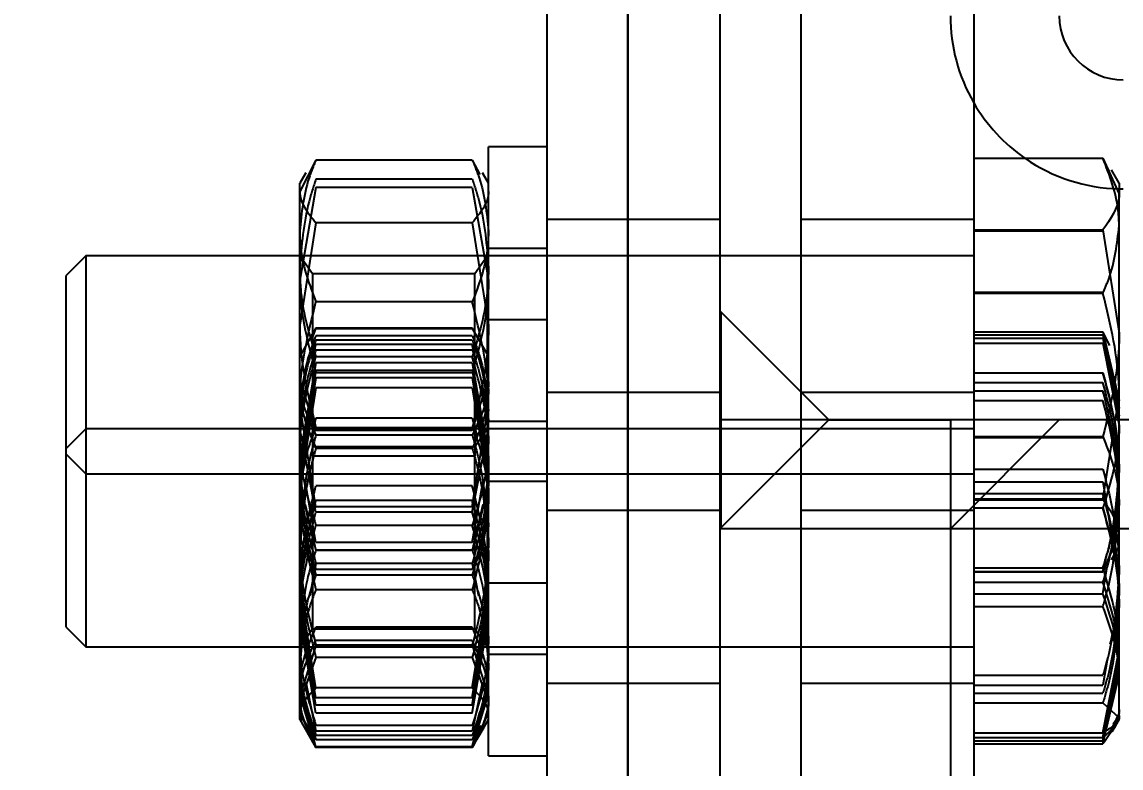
# Model space of a CAD drawing. Header units: metres. Extents: x 0 to 21025, y 0 to 14850.
# Drawn here: x 8867.71 to 8897.96, y 13225.35 to 13245.87 of the extents above; entities that cross this region are included whole.
import ezdxf

# ---------------------------------------------------------------- set-up
doc = ezdxf.new("R2010")
doc.units = ezdxf.units.M
doc.header["$LTSCALE"] = 25
doc.linetypes.add('HIDDEN2', pattern=[4.7625, 3.175, -1.5875])
for name, color, linetype in [('18_COTAS', 7, 'Continuous'), ('SL4', 4, 'Continuous'), ('ST1', 7, 'HIDDEN2')]:
    doc.layers.add(name, color=color, linetype=linetype)
doc.styles.add('ROMANS', font='ROMANS.SHX')
doc.dimstyles.new('25___1-25', dxfattribs={"dimscale": 25, "dimtxt": 2.5, "dimasz": 2, "dimexe": 1.5, "dimexo": 1, "dimgap": 0.5, "dimtad": 1, "dimzin": 12, "dimtxsty": 'ROMANS', "dimcen": 0, "dimclrd": 256, "dimclre": 256, "dimclrt": 3, "dimazin": 3, "dimtfac": 1, "dimtmove": 0, "dimatfit": 0, "dimfxl": 1, "dimlwd": -1, "dimlwe": -1, "dimarcsym": 0})

# ---------------------------------------------------------------- blocks, each defined once
blk = doc.blocks.new('*D14')
at = {"layer": '18_COTAS', "transparency": 16777216}
for p, q in [((8767.149, 13416.484), (9534.934, 13416.484)), ((9497.434, 11742.681), (9497.434, 13366.484)), ((8955.399, 11692.681), (9534.934, 11692.681))]:
    blk.add_line(p, q, dxfattribs=at)
for points in [[(9489.1, 13366.484), (9505.767, 13366.484), (9497.434, 13416.484)], [(9489.1, 11742.681), (9505.767, 11742.681), (9497.434, 11692.681)]]:
    blk.add_solid(points, dxfattribs=at)
at = {"layer": 'Defpoints', "color": 0, "transparency": 16777216}
for p in [(8742.149, 13416.484), (9497.434, 13416.484), (8930.399, 11692.681)]:
    blk.add_point(p, dxfattribs=at)
at = {"layer": '18_COTAS', "color": 3, "transparency": 16777216, "insert": (9447.731, 12554.582), "char_height": 62.5, "attachment_point": 5, "rotation": 90, "style": 'ROMANS'}
blk.add_mtext('1723,8', dxfattribs=at)

msp = doc.modelspace()

# ---------------------------------------------------------------- linework, layer by layer
at = {"layer": 'SL4'}
for p, q in [((8884.386, 13042.681), (8884.386, 13286.681)), ((8893.911, 13286.681), (8893.911, 13042.681)), ((8893.911, 13242.127), (8897.464, 13242.127)), ((8897.464, 13242.127), (8897.911, 13241.14)), ((8897.911, 13241.441), (8897.701, 13241.805)), ((8897.911, 13241.441), (8897.911, 13241.14)), ((8897.911, 13241.283), (8898.026, 13241.281)), ((8897.911, 13237.309), (8897.911, 13241.14)), ((8893.911, 13240.152), (8897.464, 13240.152)), ((8897.464, 13240.152), (8897.911, 13237.309)), ((8897.911, 13232.611), (8897.911, 13237.309)), ((8915.014, 13234.931), (8897.911, 13234.931)), ((8893.911, 13234.467), (8897.464, 13234.467)), ((8897.911, 13231.441), (8897.911, 13232.611)), ((8904.014, 13231.931), (8897.911, 13231.931)), ((8897.701, 13231.077), (8897.911, 13231.441)), ((8897.464, 13230.755), (8897.629, 13231.119)), ((8893.911, 13230.755), (8897.464, 13230.755))]:
    msp.add_line(p, q, dxfattribs=at)
for radius, start, end in [(1.763, 180, 270), (4.763, 210.2265, 235.3264)]:
    msp.add_arc((8898.026, 13246.044), radius, start, end, dxfattribs=at)
for points, knots in [([(8897.911, 13241.14), (8897.911, 13241.116), (8897.904, 13240.783), (8897.676, 13240.456), (8897.464, 13240.152)], [0, 0, 0, 0, 0.070201, 1, 1, 1, 1]), ([(8897.911, 13237.309), (8897.911, 13237.242), (8897.904, 13236.282), (8897.676, 13235.341), (8897.464, 13234.467)], [0, 0, 0, 0, 0.070201, 1, 1, 1, 1]), ([(8897.464, 13234.467), (8897.647, 13233.996), (8897.885, 13233.384), (8897.906, 13232.757), (8897.911, 13232.611)], [0, 0, 0, 0, 0.768151, 1, 1, 1, 1]), ([(8897.911, 13232.611), (8897.855, 13232.115), (8897.783, 13231.487), (8897.52, 13230.883), (8897.464, 13230.755)], [0, 0, 0, 0, 0.788999, 1, 1, 1, 1])]:
    msp.add_open_spline(points, degree=3, knots=knots, dxfattribs=at)
at = {"layer": 'ST1'}
for p, q in [((8884.386, 13286.681), (8884.386, 13042.681)), ((8889.149, 13286.681), (8889.149, 13042.681)), ((8882.151, 13277.156), (8882.151, 13055.444)), ((8886.914, 13277.156), (8886.914, 13055.444)), ((8880.551, 13233.914), (8880.551, 13242.441)), ((8882.151, 13242.441), (8880.551, 13242.441)), ((8875.798, 13242.076), (8875.351, 13241.212)), ((8880.104, 13242.076), (8875.798, 13242.076)), ((8880.104, 13242.076), (8880.308, 13241.682)), ((8893.911, 13242.132), (8897.464, 13242.132)), ((8897.636, 13241.773), (8897.464, 13242.132)), ((8875.516, 13241.727), (8875.351, 13241.441)), ((8880.551, 13241.441), (8880.386, 13241.727)), ((8897.701, 13241.805), (8897.699, 13241.809)), ((8875.383, 13241.445), (8875.351, 13241.437)), ((8875.351, 13241.212), (8875.351, 13241.441)), ((8880.104, 13241.549), (8875.798, 13241.549)), ((8875.798, 13241.325), (8875.351, 13238.771)), ((8875.351, 13237.529), (8875.351, 13241.212)), ((8880.104, 13241.325), (8875.798, 13241.325)), ((8880.104, 13241.325), (8880.551, 13238.771)), ((8886.914, 13240.441), (8882.151, 13240.441)), ((8893.911, 13240.441), (8889.149, 13240.441)), ((8875.798, 13240.347), (8875.351, 13237.529)), ((8880.104, 13240.347), (8875.798, 13240.347)), ((8880.104, 13240.347), (8880.551, 13237.529)), ((8893.911, 13240.129), (8897.464, 13240.129)), ((8882.151, 13239.641), (8880.551, 13239.641)), ((8869.466, 13239.441), (8868.911, 13238.887)), ((8869.466, 13239.441), (8869.466, 13233.441)), ((8893.911, 13239.441), (8869.466, 13239.441)), ((8875.701, 13238.941), (8875.351, 13239.441)), ((8880.526, 13239.441), (8880.176, 13238.941)), ((8880.526, 13233.441), (8880.526, 13239.441)), ((8880.551, 13239.441), (8880.526, 13239.441)), ((8875.701, 13238.941), (8875.701, 13233.941)), ((8880.176, 13238.941), (8875.701, 13238.941)), ((8880.176, 13234.6), (8880.176, 13238.941)), ((8868.911, 13238.887), (8868.911, 13233.996)), ((8893.911, 13238.444), (8897.464, 13238.444)), ((8893.911, 13238.416), (8897.464, 13238.416)), ((8880.104, 13238.171), (8875.798, 13238.171)), ((8889.914, 13234.931), (8886.914, 13237.931)), ((8889.914, 13234.931), (8886.944, 13237.901)), ((8886.944, 13237.901), (8886.944, 13231.961)), ((8875.351, 13232.759), (8875.351, 13237.529)), ((8875.798, 13237.455), (8875.67, 13237.234)), ((8875.711, 13237.211), (8875.798, 13237.435)), ((8880.104, 13237.454), (8875.798, 13237.454)), ((8880.104, 13237.435), (8875.798, 13237.435)), ((8880.232, 13237.234), (8880.104, 13237.455)), ((8882.151, 13237.681), (8880.551, 13237.681)), ((8875.67, 13237.234), (8875.351, 13236.681)), ((8880.104, 13237.24), (8875.798, 13237.24)), ((8880.104, 13237.116), (8875.798, 13237.116)), ((8880.551, 13236.681), (8880.232, 13237.234)), ((8893.911, 13237.351), (8897.464, 13237.351)), ((8893.911, 13237.27), (8897.464, 13237.27)), ((8893.911, 13237.179), (8897.464, 13237.179)), ((8897.464, 13237.351), (8897.911, 13235.462)), ((8897.655, 13236.974), (8897.464, 13237.351)), ((8897.464, 13237.27), (8897.911, 13235.245)), ((8897.464, 13237.179), (8897.911, 13235.042)), ((8875.701, 13236.534), (8875.798, 13236.998)), ((8880.104, 13236.998), (8875.798, 13236.998)), ((8880.104, 13236.844), (8875.798, 13236.844)), ((8880.201, 13236.534), (8880.104, 13236.998)), ((8893.911, 13237.042), (8897.464, 13237.042)), ((8897.464, 13237.042), (8897.911, 13234.774)), ((8875.351, 13236.643), (8875.386, 13236.74)), ((8880.104, 13236.665), (8875.798, 13236.665)), ((8875.798, 13236.501), (8875.351, 13233.92)), ((8875.798, 13236.289), (8875.351, 13233.63)), ((8880.104, 13236.501), (8875.798, 13236.501)), ((8880.104, 13236.289), (8875.798, 13236.289)), ((8880.104, 13236.217), (8875.798, 13236.217)), ((8880.104, 13236.501), (8880.551, 13233.92)), ((8880.104, 13236.289), (8880.551, 13233.63)), ((8893.911, 13236.218), (8897.464, 13236.218)), ((8875.798, 13236.085), (8875.351, 13233.368)), ((8875.798, 13234.632), (8875.351, 13236.043)), ((8880.104, 13236.085), (8875.798, 13236.085)), ((8880.104, 13236.085), (8880.551, 13233.368)), ((8880.104, 13234.632), (8880.551, 13236.043)), ((8893.911, 13235.956), (8897.464, 13235.956)), ((8875.798, 13235.813), (8875.351, 13233.033)), ((8880.104, 13235.813), (8875.798, 13235.813)), ((8880.104, 13235.813), (8880.551, 13233.033)), ((8886.914, 13235.681), (8882.151, 13235.681)), ((8893.911, 13235.681), (8889.149, 13235.681)), ((8893.911, 13235.73), (8897.464, 13235.73)), ((8875.798, 13232.535), (8875.351, 13235.353)), ((8880.104, 13232.535), (8880.551, 13235.353)), ((8893.911, 13235.46), (8897.464, 13235.46)), ((8897.464, 13232.73), (8897.911, 13235.573)), ((8875.798, 13232.391), (8875.351, 13234.694)), ((8875.798, 13234.973), (8875.666, 13234.467)), ((8880.104, 13234.973), (8875.798, 13234.973)), ((8880.104, 13234.712), (8875.798, 13234.712)), ((8880.104, 13234.973), (8880.236, 13234.467)), ((8880.104, 13232.391), (8880.551, 13234.694)), ((8882.151, 13234.881), (8880.551, 13234.881)), ((8886.914, 13231.931), (8889.914, 13234.931)), ((8889.914, 13234.931), (8886.914, 13234.931)), ((8886.944, 13231.961), (8889.914, 13234.931)), ((8889.914, 13234.931), (8893.264, 13234.931)), ((8897.911, 13234.931), (8889.914, 13234.931)), ((8893.264, 13231.931), (8896.264, 13234.931)), ((8893.264, 13234.931), (8893.264, 13231.931)), ((8896.264, 13234.931), (8893.264, 13234.931)), ((8893.264, 13234.931), (8893.264, 13134.431)), ((8869.466, 13234.681), (8868.911, 13234.127)), ((8893.911, 13234.681), (8869.466, 13234.681)), ((8880.104, 13234.632), (8875.798, 13234.632)), ((8880.104, 13234.503), (8875.798, 13234.503)), ((8880.526, 13234.681), (8880.176, 13234.181)), ((8880.176, 13234.6), (8880.176, 13233.941)), ((8880.551, 13234.681), (8880.526, 13234.681)), ((8893.911, 13234.438), (8897.464, 13234.438)), ((8880.176, 13234.181), (8875.701, 13234.181)), ((8880.104, 13234.143), (8875.798, 13234.143)), ((8868.911, 13233.996), (8868.911, 13229.236)), ((8868.911, 13233.996), (8869.466, 13233.441)), ((8875.701, 13233.941), (8875.701, 13229.181)), ((8875.701, 13233.941), (8880.176, 13233.941)), ((8880.176, 13229.935), (8880.176, 13233.941)), ((8880.551, 13230.441), (8880.551, 13233.914)), ((8875.351, 13233.775), (8875.375, 13233.32)), ((8880.551, 13233.775), (8880.527, 13233.32)), ((8893.911, 13233.573), (8897.464, 13233.573)), ((8869.466, 13233.441), (8869.466, 13228.681)), ((8869.466, 13233.441), (8893.911, 13233.441)), ((8875.798, 13231.557), (8875.494, 13233.292)), ((8880.104, 13231.557), (8880.408, 13233.292)), ((8880.526, 13228.681), (8880.526, 13233.441)), ((8880.526, 13233.441), (8880.551, 13233.441)), ((8880.551, 13233.241), (8882.151, 13233.241)), ((8893.911, 13233.221), (8897.464, 13233.221)), ((8897.464, 13233.221), (8897.717, 13231.641)), ((8880.104, 13233.108), (8875.798, 13233.108)), ((8893.911, 13232.905), (8897.464, 13232.905)), ((8897.704, 13231.639), (8897.911, 13232.936)), ((8875.351, 13231.441), (8875.351, 13232.759)), ((8875.506, 13232.595), (8875.798, 13231.333)), ((8880.104, 13232.712), (8875.798, 13232.712)), ((8880.396, 13232.595), (8880.104, 13231.333)), ((8893.911, 13232.753), (8897.464, 13232.753)), ((8893.911, 13232.73), (8897.464, 13232.73)), ((8880.104, 13232.535), (8875.798, 13232.535)), ((8880.104, 13232.391), (8875.798, 13232.391)), ((8882.151, 13232.441), (8886.914, 13232.441)), ((8889.149, 13232.441), (8893.911, 13232.441)), ((8893.911, 13232.506), (8897.464, 13232.506)), ((8875.351, 13232.096), (8875.373, 13231.616)), ((8880.104, 13232.024), (8875.798, 13232.024)), ((8880.551, 13232.096), (8880.53, 13231.63)), ((8875.798, 13230.806), (8875.351, 13231.671)), ((8897.911, 13231.931), (8886.914, 13231.931)), ((8897.629, 13231.119), (8897.911, 13231.743)), ((8875.351, 13228.189), (8875.351, 13231.441)), ((8875.351, 13231.441), (8875.516, 13231.155)), ((8880.104, 13231.557), (8875.798, 13231.557)), ((8880.386, 13231.155), (8880.551, 13231.441)), ((8897.911, 13229.825), (8897.911, 13231.441)), ((8880.104, 13231.339), (8875.798, 13231.339)), ((8880.104, 13231.333), (8875.798, 13231.333)), ((8880.104, 13230.806), (8880.308, 13231.2)), ((8875.798, 13230.972), (8875.627, 13230.09)), ((8880.104, 13230.972), (8875.798, 13230.972)), ((8880.104, 13230.806), (8875.798, 13230.806)), ((8880.104, 13230.972), (8880.275, 13230.09)), ((8893.911, 13230.856), (8897.464, 13230.856)), ((8897.464, 13230.142), (8897.583, 13230.883)), ((8880.104, 13230.65), (8875.798, 13230.65)), ((8893.911, 13230.75), (8897.464, 13230.75)), ((8893.911, 13230.458), (8897.464, 13230.458)), ((8875.798, 13227.55), (8875.351, 13230.329)), ((8880.104, 13230.254), (8875.798, 13230.254)), ((8880.104, 13227.55), (8880.551, 13230.329)), ((8880.551, 13229.454), (8880.551, 13230.441)), ((8880.551, 13230.441), (8882.151, 13230.441)), ((8897.737, 13228.842), (8897.911, 13230.156)), ((8875.798, 13227.277), (8875.351, 13229.995)), ((8880.104, 13227.277), (8880.551, 13229.995)), ((8880.176, 13229.181), (8880.176, 13229.935)), ((8893.911, 13230.142), (8897.464, 13230.142)), ((8875.798, 13227.074), (8875.351, 13229.732)), ((8875.529, 13229.584), (8875.351, 13228.668)), ((8880.104, 13227.074), (8880.551, 13229.732)), ((8880.374, 13229.584), (8880.551, 13228.668)), ((8893.911, 13229.79), (8897.464, 13229.79)), ((8897.911, 13226.732), (8897.911, 13229.825)), ((8875.798, 13226.861), (8875.351, 13229.442)), ((8880.104, 13226.861), (8880.551, 13229.442)), ((8880.551, 13225.681), (8880.551, 13229.454)), ((8868.911, 13229.236), (8869.466, 13228.681)), ((8875.351, 13228.681), (8875.701, 13229.181)), ((8875.701, 13229.181), (8880.176, 13229.181)), ((8880.104, 13229.219), (8875.798, 13229.219)), ((8880.176, 13229.181), (8880.526, 13228.681)), ((8869.466, 13228.681), (8893.911, 13228.681)), ((8875.798, 13228.73), (8875.351, 13227.319)), ((8880.104, 13228.859), (8875.798, 13228.859)), ((8880.104, 13228.73), (8875.798, 13228.73)), ((8880.104, 13228.73), (8880.551, 13227.319)), ((8880.526, 13228.681), (8880.551, 13228.681)), ((8875.798, 13228.39), (8875.351, 13227.159)), ((8880.104, 13228.39), (8875.798, 13228.39)), ((8880.104, 13228.39), (8880.551, 13227.159)), ((8880.551, 13228.481), (8882.151, 13228.481)), ((8897.464, 13226.32), (8897.911, 13228.588)), ((8897.591, 13228.371), (8897.464, 13227.632)), ((8875.351, 13226.681), (8875.351, 13228.189)), ((8897.464, 13226.183), (8897.911, 13228.32)), ((8897.464, 13226.092), (8897.911, 13228.117)), ((8893.911, 13227.903), (8897.464, 13227.903)), ((8897.464, 13226.011), (8897.911, 13227.901)), ((8875.798, 13225.928), (8875.351, 13227.573)), ((8875.518, 13227.713), (8875.798, 13226.364)), ((8880.104, 13227.55), (8875.798, 13227.55)), ((8880.384, 13227.713), (8880.104, 13226.364)), ((8880.104, 13225.928), (8880.551, 13227.573)), ((8882.151, 13227.681), (8886.914, 13227.681)), ((8889.149, 13227.681), (8893.911, 13227.681)), ((8893.911, 13227.632), (8897.464, 13227.632)), ((8875.798, 13225.908), (8875.351, 13227.384)), ((8880.104, 13227.277), (8875.798, 13227.277)), ((8880.104, 13225.908), (8880.551, 13227.384)), ((8893.911, 13227.407), (8897.464, 13227.407)), ((8893.911, 13227.145), (8897.464, 13227.145)), ((8897.464, 13227.145), (8897.911, 13226.732)), ((8875.798, 13226.123), (8875.351, 13226.836)), ((8880.104, 13227.074), (8875.798, 13227.074)), ((8880.104, 13226.861), (8875.798, 13226.861)), ((8897.911, 13226.862), (8897.74, 13226.501)), ((8875.351, 13226.762), (8875.351, 13226.681)), ((8875.423, 13226.645), (8875.351, 13226.719)), ((8875.351, 13226.719), (8875.351, 13226.69)), ((8875.351, 13226.69), (8875.351, 13226.681)), ((8875.351, 13226.681), (8875.47, 13226.476)), ((8880.104, 13226.123), (8880.354, 13226.521)), ((8880.433, 13226.476), (8880.551, 13226.681)), ((8897.72, 13226.351), (8897.819, 13226.522)), ((8897.744, 13226.566), (8897.911, 13226.795)), ((8897.819, 13226.522), (8897.824, 13226.531)), ((8897.824, 13226.531), (8897.911, 13226.681)), ((8897.911, 13226.681), (8897.911, 13226.732)), ((8875.47, 13226.476), (8875.67, 13226.128)), ((8880.104, 13226.519), (8875.798, 13226.519)), ((8880.104, 13226.364), (8875.798, 13226.364)), ((8880.104, 13226.246), (8875.798, 13226.246)), ((8880.232, 13226.128), (8880.433, 13226.476)), ((8893.911, 13226.32), (8897.464, 13226.32)), ((8875.67, 13226.128), (8875.798, 13225.907)), ((8880.104, 13226.123), (8875.798, 13226.123)), ((8880.104, 13225.928), (8875.798, 13225.928)), ((8880.104, 13225.907), (8880.232, 13226.128)), ((8893.911, 13226.183), (8897.464, 13226.183)), ((8893.911, 13226.092), (8897.464, 13226.092)), ((8893.911, 13226.011), (8897.464, 13226.011)), ((8880.104, 13225.908), (8875.798, 13225.908)), ((8880.551, 13225.681), (8882.151, 13225.681))]:
    msp.add_line(p, q, dxfattribs=at)
for radius, start, end in [(4.762, 180, 210.2265), (4.763, 235.3264, 268.6163)]:
    msp.add_arc((8898.026, 13246.044), radius, start, end, dxfattribs=at)
for points, knots in [([(8875.798, 13242.076), (8875.73, 13241.912), (8875.468, 13241.276), (8875.401, 13240.614), (8875.351, 13240.123)], [0, 0, 0, 0, 0.257551, 1, 1, 1, 1]), ([(8880.104, 13242.076), (8880.172, 13241.912), (8880.434, 13241.276), (8880.501, 13240.614), (8880.551, 13240.123)], [0, 0, 0, 0, 0.2575513, 1, 1, 1, 1]), ([(8897.911, 13240.271), (8897.906, 13240.417), (8897.885, 13241.045), (8897.647, 13241.657), (8897.464, 13242.127)], [0, 0, 0, 0, 0.231849, 1, 1, 1, 1]), ([(8875.798, 13241.549), (8875.73, 13241.344), (8875.468, 13240.548), (8875.401, 13239.721), (8875.351, 13239.107)], [0, 0, 0, 0, 0.257551, 1, 1, 1, 1]), ([(8880.104, 13241.549), (8880.172, 13241.344), (8880.434, 13240.548), (8880.501, 13239.721), (8880.551, 13239.107)], [0, 0, 0, 0, 0.257551, 1, 1, 1, 1]), ([(8875.351, 13241.212), (8875.352, 13241.191), (8875.358, 13240.899), (8875.586, 13240.613), (8875.798, 13240.347)], [0, 0, 0, 0, 0.070201, 1, 1, 1, 1]), ([(8880.551, 13241.212), (8880.551, 13241.191), (8880.544, 13240.899), (8880.316, 13240.613), (8880.104, 13240.347)], [0, 0, 0, 0, 0.070201, 1, 1, 1, 1]), ([(8897.464, 13238.416), (8897.52, 13238.543), (8897.783, 13239.148), (8897.855, 13239.776), (8897.911, 13240.271)], [0, 0, 0, 0, 0.211001, 1, 1, 1, 1]), ([(8875.351, 13240.123), (8875.358, 13239.946), (8875.382, 13239.285), (8875.622, 13238.641), (8875.798, 13238.171)], [0, 0, 0, 0, 0.268634, 1, 1, 1, 1]), ([(8880.551, 13240.123), (8880.544, 13239.946), (8880.52, 13239.285), (8880.28, 13238.641), (8880.104, 13238.171)], [0, 0, 0, 0, 0.268634, 1, 1, 1, 1]), ([(8875.351, 13239.107), (8875.358, 13238.885), (8875.382, 13238.059), (8875.622, 13237.254), (8875.798, 13236.665)], [0, 0, 0, 0, 0.2686336, 1, 1, 1, 1]), ([(8880.551, 13239.107), (8880.544, 13238.885), (8880.52, 13238.059), (8880.28, 13237.254), (8880.104, 13236.665)], [0, 0, 0, 0, 0.2686336, 1, 1, 1, 1]), ([(8875.351, 13238.771), (8875.352, 13238.711), (8875.358, 13237.848), (8875.586, 13237.003), (8875.798, 13236.217)], [0, 0, 0, 0, 0.070201, 1, 1, 1, 1]), ([(8880.551, 13238.771), (8880.551, 13238.711), (8880.544, 13237.848), (8880.316, 13237.003), (8880.104, 13236.217)], [0, 0, 0, 0, 0.070201, 1, 1, 1, 1]), ([(8897.911, 13235.573), (8897.911, 13235.64), (8897.904, 13236.6), (8897.676, 13237.541), (8897.464, 13238.416)], [0, 0, 0, 0, 0.070201, 1, 1, 1, 1]), ([(8875.351, 13235.353), (8875.352, 13235.42), (8875.358, 13236.371), (8875.586, 13237.304), (8875.798, 13238.171)], [0, 0, 0, 0, 0.0702006, 1, 1, 1, 1]), ([(8880.551, 13235.353), (8880.551, 13235.42), (8880.544, 13236.371), (8880.316, 13237.304), (8880.104, 13238.171)], [0, 0, 0, 0, 0.070201, 1, 1, 1, 1]), ([(8875.351, 13237.529), (8875.352, 13237.463), (8875.358, 13236.511), (8875.586, 13235.579), (8875.798, 13234.712)], [0, 0, 0, 0, 0.0702006, 1, 1, 1, 1]), ([(8880.551, 13237.529), (8880.551, 13237.463), (8880.544, 13236.511), (8880.316, 13235.579), (8880.104, 13234.712)], [0, 0, 0, 0, 0.0702006, 1, 1, 1, 1]), ([(8875.798, 13237.24), (8875.73, 13237.066), (8875.468, 13236.393), (8875.401, 13235.693), (8875.351, 13235.174)], [0, 0, 0, 0, 0.257551, 1, 1, 1, 1]), ([(8875.798, 13237.116), (8875.73, 13236.931), (8875.468, 13236.214), (8875.401, 13235.468), (8875.351, 13234.914)], [0, 0, 0, 0, 0.257551, 1, 1, 1, 1]), ([(8880.104, 13237.24), (8880.172, 13237.066), (8880.434, 13236.393), (8880.501, 13235.693), (8880.551, 13235.174)], [0, 0, 0, 0, 0.2575513, 1, 1, 1, 1]), ([(8880.104, 13237.116), (8880.172, 13236.931), (8880.434, 13236.214), (8880.501, 13235.468), (8880.551, 13234.914)], [0, 0, 0, 0, 0.257551, 1, 1, 1, 1]), ([(8875.798, 13236.844), (8875.73, 13236.641), (8875.468, 13235.856), (8875.401, 13235.04), (8875.351, 13234.434)], [0, 0, 0, 0, 0.2575513, 1, 1, 1, 1]), ([(8880.104, 13236.844), (8880.172, 13236.641), (8880.434, 13235.856), (8880.501, 13235.04), (8880.551, 13234.434)], [0, 0, 0, 0, 0.257551, 1, 1, 1, 1]), ([(8875.351, 13234.111), (8875.352, 13234.172), (8875.358, 13235.034), (8875.586, 13235.879), (8875.798, 13236.665)], [0, 0, 0, 0, 0.070201, 1, 1, 1, 1]), ([(8880.551, 13234.111), (8880.551, 13234.172), (8880.544, 13235.034), (8880.316, 13235.879), (8880.104, 13236.665)], [0, 0, 0, 0, 0.070201, 1, 1, 1, 1]), ([(8897.464, 13236.218), (8897.647, 13235.538), (8897.885, 13234.654), (8897.906, 13233.747), (8897.911, 13233.537)], [0, 0, 0, 0, 0.768151, 1, 1, 1, 1]), ([(8897.911, 13233.537), (8897.906, 13233.747), (8897.885, 13234.654), (8897.647, 13235.538), (8897.464, 13236.218)], [0, 0, 0, 0, 0.231849, 1, 1, 1, 1]), ([(8875.351, 13235.979), (8875.352, 13235.944), (8875.358, 13235.446), (8875.586, 13234.957), (8875.798, 13234.503)], [0, 0, 0, 0, 0.070201, 1, 1, 1, 1]), ([(8880.551, 13235.979), (8880.551, 13235.944), (8880.544, 13235.446), (8880.316, 13234.957), (8880.104, 13234.503)], [0, 0, 0, 0, 0.0702006, 1, 1, 1, 1]), ([(8897.911, 13233.207), (8897.906, 13233.422), (8897.885, 13234.353), (8897.647, 13235.259), (8897.464, 13235.956)], [0, 0, 0, 0, 0.2318493, 1, 1, 1, 1]), ([(8875.351, 13235.789), (8875.352, 13235.75), (8875.358, 13235.194), (8875.586, 13234.65), (8875.798, 13234.143)], [0, 0, 0, 0, 0.070201, 1, 1, 1, 1]), ([(8875.351, 13234.694), (8875.351, 13234.749), (8875.351, 13235.108), (8875.453, 13235.459), (8875.54, 13235.757)], [0, 0, 0, 0, 0.152326, 1, 1, 1, 1]), ([(8880.551, 13235.789), (8880.551, 13235.75), (8880.544, 13235.194), (8880.316, 13234.65), (8880.104, 13234.143)], [0, 0, 0, 0, 0.070201, 1, 1, 1, 1]), ([(8880.551, 13234.694), (8880.551, 13234.749), (8880.551, 13235.108), (8880.449, 13235.459), (8880.362, 13235.757)], [0, 0, 0, 0, 0.152326, 1, 1, 1, 1]), ([(8897.911, 13232.936), (8897.911, 13233.002), (8897.904, 13233.946), (8897.676, 13234.871), (8897.464, 13235.73)], [0, 0, 0, 0, 0.070201, 1, 1, 1, 1]), ([(8897.911, 13232.625), (8897.906, 13232.847), (8897.885, 13233.806), (8897.647, 13234.741), (8897.464, 13235.46)], [0, 0, 0, 0, 0.231849, 1, 1, 1, 1]), ([(8875.798, 13234.712), (8875.73, 13234.548), (8875.468, 13233.911), (8875.401, 13233.25), (8875.351, 13232.759)], [0, 0, 0, 0, 0.257551, 1, 1, 1, 1]), ([(8880.104, 13234.712), (8880.172, 13234.548), (8880.434, 13233.911), (8880.501, 13233.25), (8880.551, 13232.759)], [0, 0, 0, 0, 0.257551, 1, 1, 1, 1]), ([(8897.911, 13234.774), (8897.911, 13234.72), (8897.904, 13233.954), (8897.676, 13233.204), (8897.464, 13232.506)], [0, 0, 0, 0, 0.070201, 1, 1, 1, 1]), ([(8875.798, 13234.503), (8875.73, 13234.261), (8875.468, 13233.32), (8875.401, 13232.343), (8875.351, 13231.617)], [0, 0, 0, 0, 0.257551, 1, 1, 1, 1]), ([(8875.351, 13234.434), (8875.358, 13234.214), (8875.382, 13233.399), (8875.622, 13232.604), (8875.798, 13232.024)], [0, 0, 0, 0, 0.268634, 1, 1, 1, 1]), ([(8880.104, 13234.503), (8880.172, 13234.261), (8880.434, 13233.32), (8880.501, 13232.343), (8880.551, 13231.617)], [0, 0, 0, 0, 0.257551, 1, 1, 1, 1]), ([(8880.551, 13234.434), (8880.544, 13234.214), (8880.52, 13233.399), (8880.28, 13232.604), (8880.104, 13232.024)], [0, 0, 0, 0, 0.268634, 1, 1, 1, 1]), ([(8875.798, 13234.143), (8875.73, 13233.902), (8875.468, 13232.964), (8875.401, 13231.99), (8875.351, 13231.266)], [0, 0, 0, 0, 0.257551, 1, 1, 1, 1]), ([(8880.104, 13234.143), (8880.172, 13233.902), (8880.434, 13232.964), (8880.501, 13231.99), (8880.551, 13231.266)], [0, 0, 0, 0, 0.257551, 1, 1, 1, 1]), ([(8875.351, 13233.92), (8875.352, 13233.859), (8875.358, 13232.987), (8875.586, 13232.133), (8875.798, 13231.339)], [0, 0, 0, 0, 0.070201, 1, 1, 1, 1]), ([(8880.551, 13233.92), (8880.551, 13233.859), (8880.544, 13232.987), (8880.316, 13232.133), (8880.104, 13231.339)], [0, 0, 0, 0, 0.070201, 1, 1, 1, 1]), ([(8875.351, 13233.63), (8875.352, 13233.567), (8875.358, 13232.669), (8875.586, 13231.79), (8875.798, 13230.972)], [0, 0, 0, 0, 0.070201, 1, 1, 1, 1]), ([(8880.551, 13233.63), (8880.551, 13233.567), (8880.544, 13232.669), (8880.316, 13231.79), (8880.104, 13230.972)], [0, 0, 0, 0, 0.0702006, 1, 1, 1, 1]), ([(8897.464, 13233.573), (8897.647, 13232.854), (8897.885, 13231.919), (8897.906, 13230.96), (8897.911, 13230.738)], [0, 0, 0, 0, 0.768151, 1, 1, 1, 1]), ([(8897.911, 13233.537), (8897.855, 13232.821), (8897.783, 13231.913), (8897.52, 13231.041), (8897.464, 13230.856)], [0, 0, 0, 0, 0.788999, 1, 1, 1, 1]), ([(8897.464, 13230.856), (8897.52, 13231.041), (8897.783, 13231.913), (8897.855, 13232.821), (8897.911, 13233.537)], [0, 0, 0, 0, 0.211001, 1, 1, 1, 1]), ([(8875.351, 13233.368), (8875.352, 13233.303), (8875.358, 13232.386), (8875.586, 13231.486), (8875.798, 13230.65)], [0, 0, 0, 0, 0.070201, 1, 1, 1, 1]), ([(8880.551, 13233.368), (8880.551, 13233.303), (8880.544, 13232.386), (8880.316, 13231.486), (8880.104, 13230.65)], [0, 0, 0, 0, 0.070201, 1, 1, 1, 1]), ([(8897.464, 13230.458), (8897.52, 13230.646), (8897.783, 13231.542), (8897.855, 13232.472), (8897.911, 13233.207)], [0, 0, 0, 0, 0.211001, 1, 1, 1, 1]), ([(8875.351, 13230.329), (8875.352, 13230.395), (8875.358, 13231.333), (8875.586, 13232.253), (8875.798, 13233.108)], [0, 0, 0, 0, 0.070201, 1, 1, 1, 1]), ([(8875.351, 13233.033), (8875.352, 13232.968), (8875.358, 13232.029), (8875.586, 13231.109), (8875.798, 13230.254)], [0, 0, 0, 0, 0.070201, 1, 1, 1, 1]), ([(8880.551, 13230.329), (8880.551, 13230.395), (8880.544, 13231.333), (8880.316, 13232.253), (8880.104, 13233.108)], [0, 0, 0, 0, 0.070201, 1, 1, 1, 1]), ([(8880.551, 13233.033), (8880.551, 13232.968), (8880.544, 13232.029), (8880.316, 13231.109), (8880.104, 13230.254)], [0, 0, 0, 0, 0.0702006, 1, 1, 1, 1]), ([(8897.911, 13230.156), (8897.906, 13230.371), (8897.885, 13231.302), (8897.647, 13232.208), (8897.464, 13232.905)], [0, 0, 0, 0, 0.231849, 1, 1, 1, 1]), ([(8897.464, 13232.905), (8897.647, 13232.208), (8897.885, 13231.302), (8897.906, 13230.371), (8897.911, 13230.156)], [0, 0, 0, 0, 0.768151, 1, 1, 1, 1]), ([(8875.351, 13232.759), (8875.358, 13232.581), (8875.382, 13231.92), (8875.622, 13231.277), (8875.798, 13230.806)], [0, 0, 0, 0, 0.2686336, 1, 1, 1, 1]), ([(8875.351, 13229.995), (8875.352, 13230.059), (8875.358, 13230.977), (8875.586, 13231.876), (8875.798, 13232.712)], [0, 0, 0, 0, 0.070201, 1, 1, 1, 1]), ([(8880.551, 13232.759), (8880.544, 13232.581), (8880.52, 13231.92), (8880.28, 13231.277), (8880.104, 13230.806)], [0, 0, 0, 0, 0.2686336, 1, 1, 1, 1]), ([(8880.551, 13229.995), (8880.551, 13230.059), (8880.544, 13230.977), (8880.316, 13231.876), (8880.104, 13232.712)], [0, 0, 0, 0, 0.070201, 1, 1, 1, 1]), ([(8897.911, 13231.743), (8897.911, 13231.766), (8897.904, 13232.1), (8897.676, 13232.426), (8897.464, 13232.73)], [0, 0, 0, 0, 0.070201, 1, 1, 1, 1]), ([(8897.464, 13229.79), (8897.52, 13229.985), (8897.783, 13230.908), (8897.855, 13231.867), (8897.911, 13232.625)], [0, 0, 0, 0, 0.2110008, 1, 1, 1, 1]), ([(8875.351, 13231.671), (8875.352, 13231.691), (8875.358, 13231.983), (8875.586, 13232.269), (8875.798, 13232.535)], [0, 0, 0, 0, 0.070201, 1, 1, 1, 1]), ([(8875.351, 13229.732), (8875.352, 13229.795), (8875.358, 13230.693), (8875.586, 13231.573), (8875.798, 13232.391)], [0, 0, 0, 0, 0.070201, 1, 1, 1, 1]), ([(8880.551, 13231.671), (8880.551, 13231.691), (8880.544, 13231.983), (8880.316, 13232.269), (8880.104, 13232.535)], [0, 0, 0, 0, 0.0702006, 1, 1, 1, 1]), ([(8880.551, 13229.732), (8880.551, 13229.795), (8880.544, 13230.693), (8880.316, 13231.573), (8880.104, 13232.391)], [0, 0, 0, 0, 0.070201, 1, 1, 1, 1]), ([(8897.911, 13229.825), (8897.906, 13230.036), (8897.885, 13230.943), (8897.647, 13231.827), (8897.464, 13232.506)], [0, 0, 0, 0, 0.231849, 1, 1, 1, 1]), ([(8897.464, 13232.506), (8897.647, 13231.827), (8897.885, 13230.943), (8897.906, 13230.036), (8897.911, 13229.825)], [0, 0, 0, 0, 0.768151, 1, 1, 1, 1]), ([(8875.351, 13229.442), (8875.352, 13229.504), (8875.358, 13230.375), (8875.586, 13231.229), (8875.798, 13232.024)], [0, 0, 0, 0, 0.070201, 1, 1, 1, 1]), ([(8880.551, 13229.442), (8880.551, 13229.504), (8880.544, 13230.375), (8880.316, 13231.229), (8880.104, 13232.024)], [0, 0, 0, 0, 0.070201, 1, 1, 1, 1]), ([(8875.351, 13231.617), (8875.358, 13231.355), (8875.382, 13230.377), (8875.622, 13229.426), (8875.798, 13228.73)], [0, 0, 0, 0, 0.268634, 1, 1, 1, 1]), ([(8880.551, 13231.617), (8880.544, 13231.355), (8880.52, 13230.377), (8880.28, 13229.426), (8880.104, 13228.73)], [0, 0, 0, 0, 0.2686336, 1, 1, 1, 1]), ([(8875.798, 13231.339), (8875.73, 13231.136), (8875.468, 13230.351), (8875.401, 13229.535), (8875.351, 13228.929)], [0, 0, 0, 0, 0.257551, 1, 1, 1, 1]), ([(8875.351, 13231.266), (8875.358, 13231.005), (8875.382, 13230.031), (8875.622, 13229.083), (8875.798, 13228.39)], [0, 0, 0, 0, 0.268634, 1, 1, 1, 1]), ([(8880.104, 13231.339), (8880.172, 13231.136), (8880.434, 13230.351), (8880.501, 13229.535), (8880.551, 13228.929)], [0, 0, 0, 0, 0.257551, 1, 1, 1, 1]), ([(8880.551, 13231.266), (8880.544, 13231.005), (8880.52, 13230.031), (8880.28, 13229.083), (8880.104, 13228.39)], [0, 0, 0, 0, 0.2686336, 1, 1, 1, 1]), ([(8897.911, 13228.588), (8897.911, 13228.642), (8897.904, 13229.408), (8897.676, 13230.159), (8897.464, 13230.856)], [0, 0, 0, 0, 0.070201, 1, 1, 1, 1]), ([(8875.798, 13230.65), (8875.73, 13230.465), (8875.468, 13229.748), (8875.401, 13229.002), (8875.351, 13228.448)], [0, 0, 0, 0, 0.257551, 1, 1, 1, 1]), ([(8880.104, 13230.65), (8880.172, 13230.465), (8880.434, 13229.748), (8880.501, 13229.002), (8880.551, 13228.448)], [0, 0, 0, 0, 0.257551, 1, 1, 1, 1]), ([(8897.911, 13230.738), (8897.855, 13229.98), (8897.783, 13229.021), (8897.52, 13228.098), (8897.464, 13227.903)], [0, 0, 0, 0, 0.788999, 1, 1, 1, 1]), ([(8897.911, 13228.32), (8897.911, 13228.371), (8897.904, 13229.093), (8897.676, 13229.8), (8897.464, 13230.458)], [0, 0, 0, 0, 0.0702006, 1, 1, 1, 1]), ([(8875.798, 13230.254), (8875.73, 13230.081), (8875.468, 13229.407), (8875.401, 13228.708), (8875.351, 13228.189)], [0, 0, 0, 0, 0.257551, 1, 1, 1, 1]), ([(8880.104, 13230.254), (8880.172, 13230.081), (8880.434, 13229.407), (8880.501, 13228.708), (8880.551, 13228.189)], [0, 0, 0, 0, 0.257551, 1, 1, 1, 1]), ([(8897.911, 13230.156), (8897.855, 13229.421), (8897.783, 13228.491), (8897.52, 13227.596), (8897.464, 13227.407)], [0, 0, 0, 0, 0.788999, 1, 1, 1, 1]), ([(8897.911, 13230.426), (8897.911, 13230.36), (8897.909, 13229.797), (8897.775, 13229.246), (8897.657, 13228.759)], [0, 0, 0, 0, 0.117738, 1, 1, 1, 1]), ([(8897.911, 13228.117), (8897.911, 13228.165), (8897.904, 13228.849), (8897.676, 13229.519), (8897.464, 13230.142)], [0, 0, 0, 0, 0.070201, 1, 1, 1, 1]), ([(8897.911, 13229.825), (8897.855, 13229.109), (8897.783, 13228.202), (8897.52, 13227.329), (8897.464, 13227.145)], [0, 0, 0, 0, 0.7889992, 1, 1, 1, 1]), ([(8897.911, 13227.901), (8897.911, 13227.945), (8897.904, 13228.583), (8897.676, 13229.209), (8897.464, 13229.79)], [0, 0, 0, 0, 0.070201, 1, 1, 1, 1]), ([(8875.351, 13227.573), (8875.352, 13227.612), (8875.358, 13228.168), (8875.586, 13228.713), (8875.798, 13229.219)], [0, 0, 0, 0, 0.070201, 1, 1, 1, 1]), ([(8880.551, 13227.573), (8880.551, 13227.612), (8880.544, 13228.168), (8880.316, 13228.713), (8880.104, 13229.219)], [0, 0, 0, 0, 0.070201, 1, 1, 1, 1]), ([(8875.351, 13228.668), (8875.349, 13228.613), (8875.345, 13228.513), (8875.37, 13228.415), (8875.381, 13228.371)], [0, 0, 0, 0, 0.547668, 1, 1, 1, 1]), ([(8875.351, 13228.929), (8875.358, 13228.71), (8875.382, 13227.894), (8875.622, 13227.1), (8875.798, 13226.519)], [0, 0, 0, 0, 0.268634, 1, 1, 1, 1]), ([(8875.351, 13227.384), (8875.352, 13227.419), (8875.358, 13227.917), (8875.586, 13228.405), (8875.798, 13228.859)], [0, 0, 0, 0, 0.070201, 1, 1, 1, 1]), ([(8880.551, 13228.929), (8880.544, 13228.71), (8880.52, 13227.894), (8880.28, 13227.1), (8880.104, 13226.519)], [0, 0, 0, 0, 0.268634, 1, 1, 1, 1]), ([(8880.551, 13227.384), (8880.551, 13227.419), (8880.544, 13227.917), (8880.316, 13228.405), (8880.104, 13228.859)], [0, 0, 0, 0, 0.0702006, 1, 1, 1, 1]), ([(8880.551, 13228.668), (8880.553, 13228.613), (8880.557, 13228.513), (8880.532, 13228.415), (8880.521, 13228.371)], [0, 0, 0, 0, 0.547668, 1, 1, 1, 1]), ([(8875.351, 13228.448), (8875.358, 13228.248), (8875.382, 13227.503), (8875.622, 13226.777), (8875.798, 13226.246)], [0, 0, 0, 0, 0.2686336, 1, 1, 1, 1]), ([(8880.551, 13228.448), (8880.544, 13228.248), (8880.52, 13227.503), (8880.28, 13226.777), (8880.104, 13226.246)], [0, 0, 0, 0, 0.2686336, 1, 1, 1, 1]), ([(8875.351, 13228.189), (8875.358, 13228.001), (8875.382, 13227.301), (8875.622, 13226.621), (8875.798, 13226.123)], [0, 0, 0, 0, 0.268634, 1, 1, 1, 1]), ([(8880.551, 13228.189), (8880.544, 13228.001), (8880.52, 13227.301), (8880.28, 13226.621), (8880.104, 13226.123)], [0, 0, 0, 0, 0.268634, 1, 1, 1, 1]), ([(8875.351, 13226.836), (8875.352, 13226.853), (8875.358, 13227.094), (8875.586, 13227.33), (8875.798, 13227.55)], [0, 0, 0, 0, 0.070201, 1, 1, 1, 1]), ([(8880.551, 13226.836), (8880.551, 13226.853), (8880.544, 13227.094), (8880.316, 13227.33), (8880.104, 13227.55)], [0, 0, 0, 0, 0.070201, 1, 1, 1, 1]), ([(8875.351, 13227.319), (8875.352, 13227.286), (8875.358, 13226.809), (8875.586, 13226.342), (8875.798, 13225.908)], [0, 0, 0, 0, 0.070201, 1, 1, 1, 1]), ([(8875.351, 13227.159), (8875.351, 13227.129), (8875.356, 13226.789), (8875.541, 13226.456), (8875.711, 13226.152)], [0, 0, 0, 0, 0.085846, 1, 1, 1, 1]), ([(8880.551, 13227.319), (8880.551, 13227.286), (8880.544, 13226.809), (8880.316, 13226.342), (8880.104, 13225.908)], [0, 0, 0, 0, 0.070201, 1, 1, 1, 1]), ([(8880.551, 13227.159), (8880.551, 13227.129), (8880.546, 13226.789), (8880.361, 13226.456), (8880.192, 13226.152)], [0, 0, 0, 0, 0.085846, 1, 1, 1, 1]), ([(8897.911, 13226.957), (8897.911, 13226.935), (8897.904, 13226.615), (8897.676, 13226.302), (8897.464, 13226.011)], [0, 0, 0, 0, 0.070201, 1, 1, 1, 1]), ([(8897.911, 13226.795), (8897.911, 13226.78), (8897.904, 13226.574), (8897.676, 13226.371), (8897.464, 13226.183)], [0, 0, 0, 0, 0.0702006, 1, 1, 1, 1]), ([(8897.911, 13226.732), (8897.911, 13226.723), (8897.904, 13226.583), (8897.676, 13226.447), (8897.464, 13226.32)], [0, 0, 0, 0, 0.070201, 1, 1, 1, 1])]:
    msp.add_open_spline(points, degree=3, knots=knots, dxfattribs=at)

# ---------------------------------------------------------------- dimensions: what is measured, and where the dimension line sits
at = {"layer": '18_COTAS'}
dim = msp.add_linear_dim(base=(9497.434, 13416.484), p1=(8930.399, 11692.681), p2=(8742.149, 13416.484), angle=90, dimstyle='25___1-25', dxfattribs=at)
dim.commit()
dim.dimension.update_dxf_attribs({"geometry": '*D14', "text_midpoint": (9447.731, 12554.582)})

doc.saveas('drawing.dxf')
